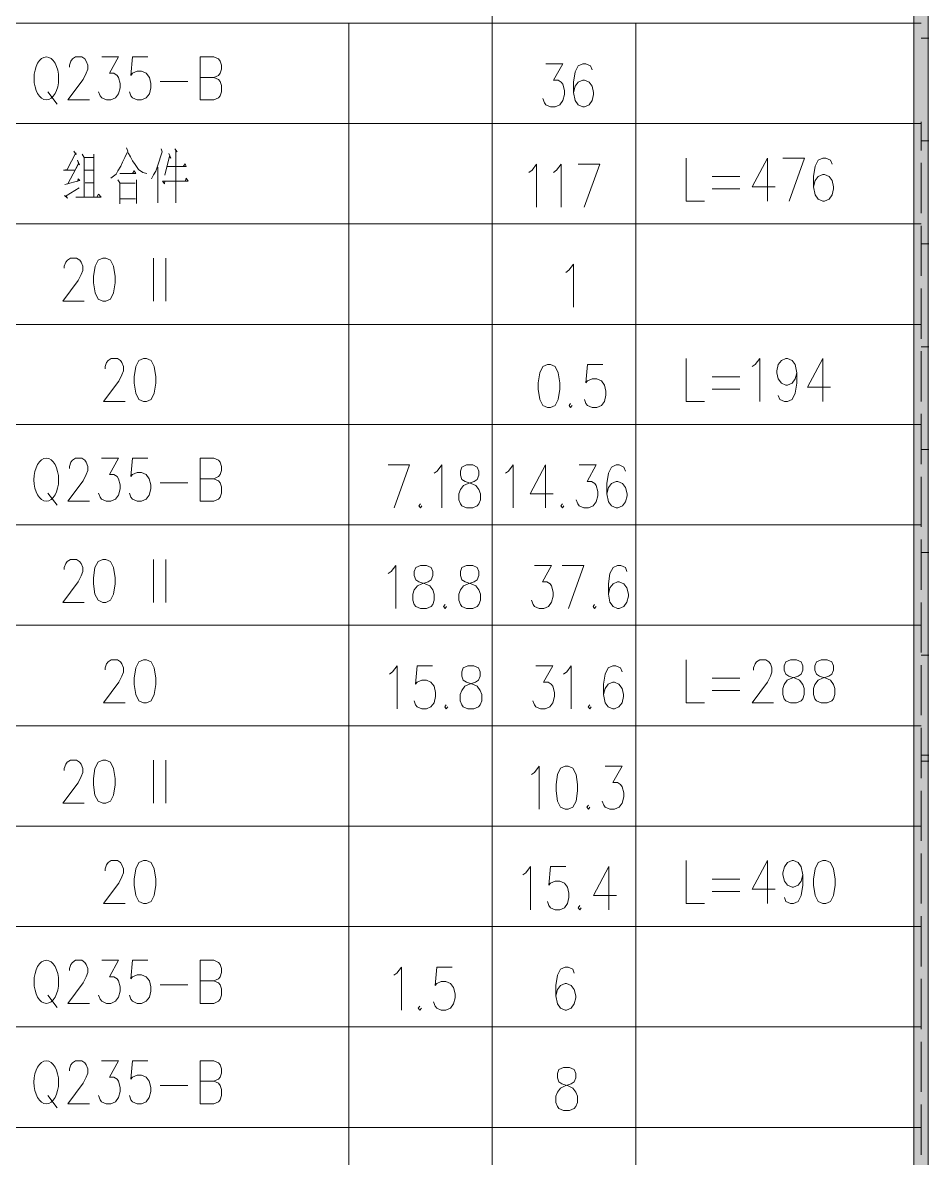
# Model space of a CAD drawing. Header units: millimetres. Extents: x 0 to 829, y 0 to 586.
# Drawn here: x 708.2 to 770, y 81.4 to 159.5 of the extents above; entities that cross this region are included whole.
import ezdxf

# ---------------------------------------------------------------- set-up
doc = ezdxf.new("R2010")
doc.units = ezdxf.units.MM

msp = doc.modelspace()

# ---------------------------------------------------------------- hatches: boundary and pattern name
h = msp.add_hatch(color=0)
h.dxf.hatch_style = 2
h.paths.add_polyline_path([(770.449028, 9.860139), (769.464778, 9.860139), (769.464778, 575.772139), (770.449028, 575.772139)])
h = msp.add_hatch(color=0)
h.dxf.hatch_style = 2
h.paths.add_polyline_path([(769.958667, 108.726111), (769.958667, 109.149444), (819.294639, 109.149444), (819.294639, 108.726111)])

# ---------------------------------------------------------------- linework, layer by layer
at = {"color": 0, "lineweight": 0}
for points in [[(770.449028, 9.860139), (769.464778, 9.860139), (769.464778, 575.772139), (770.449028, 575.772139)], [(713.74, 143.301861), (713.4225, 143.16075), (713.210833, 142.740944), (713.105, 142.035389), (713.105, 141.612056), (713.210833, 140.910028), (713.4225, 140.486694), (713.74, 140.345583), (713.951667, 140.345583), (714.265639, 140.486694), (714.477306, 140.910028), (714.583139, 141.612056), (714.583139, 142.035389), (714.477306, 142.740944), (714.265639, 143.16075), (713.951667, 143.301861)], [(716.541056, 136.401528), (716.227083, 136.260417), (716.015417, 135.840611), (715.909583, 135.135056), (715.909583, 134.711722), (716.015417, 134.009694), (716.227083, 133.586361), (716.541056, 133.44525), (716.752722, 133.44525), (717.070222, 133.586361), (717.281889, 134.009694), (717.387722, 134.711722), (717.387722, 135.135056), (717.281889, 135.840611), (717.070222, 136.260417), (716.752722, 136.401528)], [(744.301139, 135.98525), (743.983639, 135.844139), (743.771972, 135.420806), (743.666139, 134.718778), (743.666139, 134.295444), (743.771972, 133.589889), (743.983639, 133.166556), (744.301139, 133.028972), (744.509278, 133.028972), (744.826778, 133.166556), (745.038444, 133.589889), (745.144278, 134.295444), (745.144278, 134.718778), (745.038444, 135.420806), (744.826778, 135.844139), (744.509278, 135.98525)], [(738.734306, 129.084917), (738.416806, 128.943806), (738.310972, 128.661583), (738.310972, 128.379361), (738.416806, 128.097139), (738.628472, 127.959556), (739.051806, 127.818444), (739.369306, 127.677333), (739.580972, 127.395111), (739.686806, 127.112889), (739.686806, 126.689556), (739.580972, 126.407333), (739.475139, 126.266222), (739.157639, 126.128639), (738.734306, 126.128639), (738.416806, 126.266222), (738.310972, 126.407333), (738.205139, 126.689556), (738.205139, 127.112889), (738.310972, 127.395111), (738.522639, 127.677333), (738.840139, 127.818444), (739.263472, 127.959556), (739.475139, 128.097139), (739.580972, 128.379361), (739.580972, 128.661583), (739.475139, 128.943806), (739.157639, 129.084917)], [(713.736472, 122.600861), (713.418972, 122.45975), (713.207306, 122.039944), (713.101472, 121.334389), (713.101472, 120.911056), (713.207306, 120.209028), (713.418972, 119.785694), (713.736472, 119.644583), (713.948139, 119.644583), (714.265639, 119.785694), (714.477306, 120.209028), (714.583139, 120.911056), (714.583139, 121.334389), (714.477306, 122.039944), (714.265639, 122.45975), (713.948139, 122.600861)], [(735.566361, 122.184583), (735.248861, 122.043472), (735.143028, 121.76125), (735.143028, 121.479028), (735.248861, 121.196806), (735.460528, 121.059222), (735.883861, 120.918111), (736.201361, 120.777), (736.4095, 120.494778), (736.515333, 120.212556), (736.515333, 119.789222), (736.4095, 119.507), (736.303667, 119.365889), (735.989694, 119.224778), (735.566361, 119.224778), (735.248861, 119.365889), (735.143028, 119.507), (735.037194, 119.789222), (735.037194, 120.212556), (735.143028, 120.494778), (735.354694, 120.777), (735.672194, 120.918111), (736.095528, 121.059222), (736.303667, 121.196806), (736.4095, 121.479028), (736.4095, 121.76125), (736.303667, 122.043472), (735.989694, 122.184583)], [(738.734306, 122.184583), (738.416806, 122.043472), (738.310972, 121.76125), (738.310972, 121.479028), (738.416806, 121.196806), (738.628472, 121.059222), (739.051806, 120.918111), (739.369306, 120.777), (739.580972, 120.494778), (739.686806, 120.212556), (739.686806, 119.789222), (739.580972, 119.507), (739.475139, 119.365889), (739.157639, 119.224778), (738.734306, 119.224778), (738.416806, 119.365889), (738.310972, 119.507), (738.205139, 119.789222), (738.205139, 120.212556), (738.310972, 120.494778), (738.522639, 120.777), (738.840139, 120.918111), (739.263472, 121.059222), (739.475139, 121.196806), (739.580972, 121.479028), (739.580972, 121.76125), (739.475139, 122.043472), (739.157639, 122.184583)], [(716.541056, 115.700528), (716.223556, 115.559417), (716.011889, 115.139611), (715.906056, 114.434056), (715.906056, 114.010722), (716.011889, 113.308694), (716.223556, 112.885361), (716.541056, 112.74425), (716.752722, 112.74425), (717.066694, 112.885361), (717.278361, 113.308694), (717.384194, 114.010722), (717.384194, 114.434056), (717.278361, 115.139611), (717.066694, 115.559417), (716.752722, 115.700528)], [(760.984, 115.697), (760.670028, 115.555889), (760.564194, 115.277194), (760.564194, 114.994972), (760.670028, 114.71275), (760.878167, 114.571639), (761.3015, 114.430528), (761.619, 114.289417), (761.830667, 114.010722), (761.932972, 113.7285), (761.932972, 113.305167), (761.830667, 113.026472), (761.724833, 112.885361), (761.407333, 112.74425), (760.984, 112.74425), (760.670028, 112.885361), (760.564194, 113.026472), (760.458361, 113.305167), (760.458361, 113.7285), (760.564194, 114.010722), (760.772333, 114.289417), (761.089833, 114.430528), (761.513167, 114.571639), (761.724833, 114.71275), (761.830667, 114.994972), (761.830667, 115.277194), (761.724833, 115.555889), (761.407333, 115.697)], [(763.093611, 115.697), (762.779639, 115.555889), (762.673806, 115.277194), (762.673806, 114.994972), (762.779639, 114.71275), (762.987778, 114.571639), (763.411111, 114.430528), (763.728611, 114.289417), (763.940278, 114.010722), (764.046111, 113.7285), (764.046111, 113.305167), (763.940278, 113.026472), (763.834444, 112.885361), (763.516944, 112.74425), (763.093611, 112.74425), (762.779639, 112.885361), (762.673806, 113.026472), (762.567972, 113.305167), (762.567972, 113.7285), (762.673806, 114.010722), (762.885472, 114.289417), (763.199444, 114.430528), (763.622778, 114.571639), (763.834444, 114.71275), (763.940278, 114.994972), (763.940278, 115.277194), (763.834444, 115.555889), (763.516944, 115.697)], [(738.826028, 115.28425), (738.508528, 115.143139), (738.402694, 114.860917), (738.402694, 114.578694), (738.508528, 114.296472), (738.720194, 114.155361), (739.14, 114.017778), (739.4575, 113.876667), (739.669167, 113.594444), (739.775, 113.312222), (739.775, 112.888889), (739.669167, 112.606667), (739.563333, 112.465556), (739.245833, 112.324444), (738.826028, 112.324444), (738.508528, 112.465556), (738.402694, 112.606667), (738.296861, 112.888889), (738.296861, 113.312222), (738.402694, 113.594444), (738.614361, 113.876667), (738.931861, 114.017778), (739.351667, 114.155361), (739.563333, 114.296472), (739.669167, 114.578694), (739.669167, 114.860917), (739.563333, 115.143139), (739.245833, 115.28425)], [(713.736472, 108.800194), (713.418972, 108.659083), (713.207306, 108.239278), (713.101472, 107.533722), (713.101472, 107.110389), (713.207306, 106.404833), (713.418972, 105.985028), (713.736472, 105.843917), (713.948139, 105.843917), (714.265639, 105.985028), (714.477306, 106.404833), (714.583139, 107.110389), (714.583139, 107.533722), (714.477306, 108.239278), (714.265639, 108.659083), (713.948139, 108.800194)], [(769.958667, 108.726111), (769.958667, 109.149444), (819.294639, 109.149444), (819.294639, 108.726111)], [(745.518222, 108.383917), (745.200722, 108.242806), (744.989056, 107.819472), (744.883222, 107.117444), (744.883222, 106.694111), (744.989056, 105.988556), (745.200722, 105.565222), (745.518222, 105.424111), (745.726361, 105.424111), (746.043861, 105.565222), (746.255528, 105.988556), (746.361361, 106.694111), (746.361361, 107.117444), (746.255528, 107.819472), (746.043861, 108.242806), (745.726361, 108.383917)], [(716.541056, 101.899861), (716.223556, 101.75875), (716.011889, 101.335417), (715.906056, 100.633389), (715.906056, 100.210056), (716.011889, 99.5045), (716.223556, 99.084694), (716.541056, 98.943583), (716.752722, 98.943583), (717.066694, 99.084694), (717.278361, 99.5045), (717.384194, 100.210056), (717.384194, 100.633389), (717.278361, 101.335417), (717.066694, 101.75875), (716.752722, 101.899861)], [(763.213556, 101.899861), (762.896056, 101.75875), (762.684389, 101.335417), (762.578556, 100.633389), (762.578556, 100.210056), (762.684389, 99.5045), (762.896056, 99.084694), (763.213556, 98.943583), (763.425222, 98.943583), (763.739194, 99.084694), (763.950861, 99.5045), (764.056694, 100.210056), (764.056694, 100.633389), (763.950861, 101.335417), (763.739194, 101.75875), (763.425222, 101.899861)], [(745.398278, 87.679389), (745.080778, 87.541806), (744.974944, 87.259583), (744.974944, 86.977361), (745.080778, 86.695139), (745.292444, 86.554028), (745.71225, 86.412917), (746.02975, 86.271806), (746.241417, 85.989583), (746.34725, 85.710889), (746.34725, 85.287556), (746.241417, 85.005333), (746.135583, 84.864222), (745.818083, 84.723111), (745.398278, 84.723111), (745.080778, 84.864222), (744.974944, 85.005333), (744.869111, 85.287556), (744.869111, 85.710889), (744.974944, 85.989583), (745.186611, 86.271806), (745.504111, 86.412917), (745.923917, 86.554028), (746.135583, 86.695139), (746.241417, 86.977361), (746.241417, 87.259583), (746.135583, 87.541806), (745.818083, 87.679389)]]:
    msp.add_lwpolyline(points, close=True, dxfattribs=at)
for points in [[(740.501722, 21.463), (740.501722, 235.323944)], [(592.493806, 159.4485), (769.958667, 159.4485)], [(730.648639, 10.110611), (730.648639, 159.473194)], [(750.358333, 10.078861), (750.358333, 159.473194)], [(769.958667, 158.421917), (819.294639, 158.421917)], [(711.450472, 156.418139), (711.450472, 156.55925), (711.556306, 156.841472), (711.662139, 156.982583), (711.873806, 157.123694), (712.293611, 157.123694), (712.505278, 156.982583), (712.611111, 156.841472), (712.716944, 156.55925), (712.716944, 156.277028), (712.611111, 155.998333), (712.399444, 155.575), (711.344639, 154.167417), (712.822778, 154.167417)], [(713.669444, 157.123694), (714.830083, 157.123694), (714.195083, 155.998333), (714.512583, 155.998333), (714.72425, 155.857222), (714.830083, 155.716111), (714.935917, 155.292778), (714.935917, 155.010556), (714.830083, 154.587222), (714.618417, 154.305), (714.300917, 154.167417), (713.986944, 154.167417), (713.669444, 154.305), (713.563611, 154.446111), (713.457778, 154.728333)], [(716.837389, 157.123694), (715.782583, 157.123694), (715.67675, 155.857222), (715.782583, 155.998333), (716.096556, 156.135917), (716.414056, 156.135917), (716.731556, 155.998333), (716.943222, 155.716111), (717.049056, 155.292778), (717.049056, 155.010556), (716.943222, 154.587222), (716.731556, 154.305), (716.414056, 154.167417), (716.096556, 154.167417), (715.782583, 154.305), (715.67675, 154.446111), (715.570917, 154.728333)], [(720.428667, 154.167417), (720.428667, 157.123694), (721.381167, 157.123694), (721.695139, 156.982583), (721.800972, 156.841472), (721.906806, 156.55925), (721.906806, 156.277028), (721.800972, 155.998333), (721.695139, 155.857222), (721.381167, 155.716111)], [(744.191778, 156.658028), (745.352417, 156.658028), (744.717417, 155.532667), (745.034917, 155.532667), (745.246583, 155.391556), (745.352417, 155.250444), (745.45825, 154.827111), (745.45825, 154.544889), (745.352417, 154.121556), (745.14075, 153.839333), (744.82325, 153.70175), (744.50575, 153.70175), (744.191778, 153.839333), (744.085944, 153.980444), (743.980111, 154.262667)], [(747.359722, 156.234694), (747.253889, 156.516917), (746.936389, 156.658028), (746.724722, 156.658028), (746.407222, 156.516917), (746.195556, 156.093583), (746.09325, 155.391556), (746.09325, 154.686), (746.195556, 154.121556), (746.407222, 153.839333), (746.724722, 153.70175), (746.830556, 153.70175), (747.148056, 153.839333), (747.359722, 154.121556), (747.465556, 154.544889), (747.465556, 154.686), (747.359722, 155.109333), (747.148056, 155.391556), (746.830556, 155.532667), (746.724722, 155.532667), (746.407222, 155.391556), (746.195556, 155.109333), (746.09325, 154.686)], [(717.684056, 155.433889), (719.585528, 155.433889)], [(720.428667, 155.716111), (721.381167, 155.716111), (721.695139, 155.575), (721.800972, 155.433889), (721.906806, 155.151667), (721.906806, 154.728333), (721.800972, 154.446111), (721.695139, 154.305), (721.381167, 154.167417), (720.428667, 154.167417)], [(709.972333, 154.728333), (710.603806, 153.885194)], [(607.47275, 152.548167), (769.958667, 152.548167)], [(769.958667, 150.703139), (769.958667, 152.654)], [(711.760917, 150.646694), (711.909083, 150.410333), (711.880861, 150.530278), (711.288194, 149.387278), (711.051833, 149.344944), (711.849111, 149.344944), (712.085472, 149.821194), (711.997278, 150.01875), (712.145444, 149.70125), (712.085472, 149.778861), (711.348167, 148.3995), (711.140028, 148.360694), (712.177194, 148.635861), (712.05725, 148.755806), (711.997278, 148.55825)], [(715.369833, 150.883056), (715.458028, 150.646694), (715.253417, 150.212778), (715.10525, 149.898806), (714.985306, 149.623639), (714.777167, 149.306139), (714.66075, 149.069778), (714.304444, 148.794611)], [(717.765194, 150.805444), (717.825167, 150.607889), (717.500611, 149.623639), (717.380667, 149.267333), (717.2325, 149.030972), (717.084333, 148.755806)], [(718.682417, 150.805444), (718.858806, 150.607889), (718.770611, 150.689028), (718.770611, 147.09775)], [(769.958667, 151.35225), (784.535444, 151.35225)], [(712.321833, 150.452667), (712.47, 150.212778), (712.47, 147.454056), (712.47, 150.212778), (713.122639, 150.212778), (713.122639, 150.452667), (713.122639, 147.492861), (711.880861, 147.492861), (713.623583, 147.492861), (713.447194, 147.690417), (713.359, 147.531667)], [(715.489778, 150.530278), (715.637944, 150.255111), (715.782583, 149.976417), (715.9625, 149.740056), (716.198861, 149.387278), (716.495194, 149.189722), (716.759778, 149.108583)], [(718.269667, 150.491472), (718.417833, 150.173972), (718.326111, 150.293917), (718.001556, 148.992167)], [(753.812028, 150.173972), (753.812028, 147.217694), (755.082028, 147.217694)], [(759.410611, 150.173972), (758.355806, 148.201944), (759.939778, 148.201944)], [(759.410611, 150.173972), (759.410611, 147.217694)], [(760.468944, 150.173972), (761.947083, 150.173972), (760.892278, 147.217694)], [(763.848556, 149.750639), (763.742722, 150.032861), (763.425222, 150.173972), (763.213556, 150.173972), (762.899583, 150.032861), (762.687917, 149.613056), (762.582083, 148.9075), (762.582083, 148.201944), (762.687917, 147.641028), (762.899583, 147.358806), (763.213556, 147.217694), (763.319389, 147.217694), (763.636889, 147.358806), (763.848556, 147.641028), (763.954389, 148.060833), (763.954389, 148.201944), (763.848556, 148.625278), (763.636889, 148.9075), (763.319389, 149.048611), (763.213556, 149.048611), (762.899583, 148.9075), (762.687917, 148.625278), (762.582083, 148.201944)], [(769.958667, 146.388667), (769.958667, 149.838833)], [(712.50175, 149.344944), (713.090889, 149.344944)], [(714.925333, 149.108583), (716.022472, 149.108583), (715.902528, 149.306139), (715.782583, 149.108583)], [(717.528833, 149.5425), (717.528833, 147.09775)], [(718.181472, 149.584833), (719.479694, 149.584833), (719.3915, 149.778861), (719.275083, 149.584833)], [(743.024083, 149.19325), (743.232222, 149.334361), (743.549722, 149.757694), (743.549722, 146.797889)], [(744.713889, 149.19325), (744.922028, 149.334361), (745.239528, 149.757694), (745.239528, 146.797889)], [(746.403694, 149.757694), (747.881833, 149.757694), (746.8235, 146.797889)], [(712.529972, 148.480639), (713.150861, 148.480639)], [(714.777167, 148.674667), (714.925333, 148.480639), (714.925333, 147.020139)], [(714.897111, 148.438306), (715.9625, 148.438306)], [(716.050694, 148.674667), (716.050694, 147.058944)], [(718.001556, 148.597056), (717.973333, 148.3995), (717.853389, 148.597056), (719.599639, 148.597056), (719.479694, 148.794611), (719.42325, 148.635861)], [(755.607667, 148.9075), (757.509139, 148.9075)], [(711.111806, 147.612806), (711.316417, 147.41525), (711.228222, 147.570472), (712.117222, 148.124333)], [(755.607667, 148.060833), (757.509139, 148.060833)], [(714.897111, 147.376444), (715.990722, 147.376444)], [(592.493806, 145.644306), (769.958667, 145.644306)], [(592.493806, 145.644306), (769.958667, 145.644306)], [(769.958667, 142.074194), (769.958667, 145.527889)], [(769.958667, 144.282583), (784.535444, 144.282583)], [(711.097694, 142.599833), (711.097694, 142.740944), (711.203528, 143.019639), (711.309361, 143.16075), (711.521028, 143.301861), (711.944361, 143.301861), (712.156028, 143.16075), (712.261861, 143.019639), (712.364167, 142.740944), (712.364167, 142.458722), (712.261861, 142.1765), (712.050194, 141.753167), (710.991861, 140.345583), (712.47, 140.345583)], [(717.225444, 140.345583), (717.225444, 143.301861)], [(718.068583, 140.345583), (718.068583, 143.301861)], [(745.560556, 142.321139), (745.768694, 142.46225), (746.086194, 142.885583), (746.086194, 139.929306)], [(769.958667, 137.76325), (769.958667, 141.213417)], [(607.47275, 138.743972), (769.958667, 138.743972)], [(769.958667, 137.212917), (819.294639, 137.212917)], [(769.958667, 133.448778), (769.958667, 136.898944)], [(713.902278, 135.6995), (713.902278, 135.840611), (714.008111, 136.119306), (714.113944, 136.260417), (714.325611, 136.401528), (714.745417, 136.401528), (714.957083, 136.260417), (715.062917, 136.119306), (715.16875, 135.840611), (715.16875, 135.558389), (715.062917, 135.276167), (714.85125, 134.852833), (713.796444, 133.44525), (715.274583, 133.44525)], [(748.104083, 135.98525), (747.04575, 135.98525), (746.939917, 134.718778), (747.04575, 134.859889), (747.36325, 134.997472), (747.68075, 134.997472), (747.99825, 134.859889), (748.206389, 134.577667), (748.312222, 134.154333), (748.312222, 133.872111), (748.206389, 133.448778), (747.99825, 133.166556), (747.68075, 133.028972), (747.36325, 133.028972), (747.04575, 133.166556), (746.939917, 133.307667), (746.834083, 133.589889)], [(753.812028, 136.401528), (753.812028, 133.44525), (755.082028, 133.44525)], [(758.355806, 135.840611), (758.567472, 135.981722), (758.884972, 136.401528), (758.884972, 133.44525)], [(761.417917, 135.417278), (761.312083, 134.993944), (761.103944, 134.711722), (760.786444, 134.570611), (760.680611, 134.570611), (760.363111, 134.711722), (760.151444, 134.993944), (760.045611, 135.417278), (760.045611, 135.558389), (760.151444, 135.981722), (760.363111, 136.260417), (760.680611, 136.401528), (760.786444, 136.401528), (761.103944, 136.260417), (761.312083, 135.981722), (761.417917, 135.417278), (761.417917, 134.711722), (761.312083, 134.009694), (761.103944, 133.586361), (760.786444, 133.44525), (760.574778, 133.44525), (760.257278, 133.586361), (760.151444, 133.868583)], [(763.213556, 136.401528), (762.15875, 134.4295), (763.742722, 134.4295)], [(763.213556, 136.401528), (763.213556, 133.44525)], [(755.607667, 135.135056), (757.509139, 135.135056)], [(755.607667, 134.288389), (757.509139, 134.288389)], [(745.885111, 133.307667), (745.779278, 133.166556), (745.885111, 133.028972), (745.990944, 133.166556)], [(592.493806, 131.875389), (769.958667, 131.875389)], [(607.47275, 131.875389), (769.958667, 131.875389)], [(769.958667, 129.134306), (769.958667, 132.588)], [(711.446944, 128.845028), (711.446944, 128.986139), (711.552778, 129.268361), (711.658611, 129.409472), (711.870278, 129.550583), (712.293611, 129.550583), (712.505278, 129.409472), (712.611111, 129.268361), (712.713417, 128.986139), (712.713417, 128.703917), (712.611111, 128.425222), (712.399444, 128.001889), (711.341111, 126.594306), (712.81925, 126.594306)], [(713.665917, 129.550583), (714.826556, 129.550583), (714.195083, 128.425222), (714.509056, 128.425222), (714.720722, 128.284111), (714.826556, 128.143), (714.932389, 127.719667), (714.932389, 127.437444), (714.826556, 127.014111), (714.614889, 126.731889), (714.300917, 126.594306), (713.983417, 126.594306), (713.665917, 126.731889), (713.560083, 126.873), (713.45425, 127.155222)], [(716.833861, 129.550583), (715.779056, 129.550583), (715.673222, 128.284111), (715.779056, 128.425222), (716.096556, 128.562806), (716.410528, 128.562806), (716.728028, 128.425222), (716.939694, 128.143), (717.045528, 127.719667), (717.045528, 127.437444), (716.939694, 127.014111), (716.728028, 126.731889), (716.410528, 126.594306), (716.096556, 126.594306), (715.779056, 126.731889), (715.673222, 126.873), (715.567389, 127.155222)], [(720.425139, 126.594306), (720.425139, 129.550583), (721.377639, 129.550583), (721.695139, 129.409472), (721.800972, 129.268361), (721.906806, 128.986139), (721.906806, 128.703917), (721.800972, 128.425222), (721.695139, 128.284111), (721.377639, 128.143)], [(769.958667, 130.146778), (819.294639, 130.146778)], [(733.347389, 129.084917), (734.825528, 129.084917), (733.770722, 126.128639)], [(736.515333, 128.520472), (736.727, 128.661583), (737.0445, 129.084917), (737.0445, 126.128639)], [(741.411889, 128.520472), (741.623556, 128.661583), (741.941056, 129.084917), (741.941056, 126.128639)], [(744.160028, 129.084917), (743.101694, 127.112889), (744.685667, 127.112889)], [(744.160028, 129.084917), (744.160028, 126.128639)], [(746.481306, 129.084917), (747.645472, 129.084917), (747.010472, 127.959556), (747.327972, 127.959556), (747.539639, 127.818444), (747.645472, 127.677333), (747.751306, 127.254), (747.751306, 126.971778), (747.645472, 126.548444), (747.433806, 126.266222), (747.116306, 126.128639), (746.798806, 126.128639), (746.481306, 126.266222), (746.379, 126.407333), (746.273167, 126.689556)], [(749.652778, 128.661583), (749.546944, 128.943806), (749.229444, 129.084917), (749.017778, 129.084917), (748.700278, 128.943806), (748.488611, 128.520472), (748.382778, 127.818444), (748.382778, 127.112889), (748.488611, 126.548444), (748.700278, 126.266222), (749.017778, 126.128639), (749.123611, 126.128639), (749.441111, 126.266222), (749.652778, 126.548444), (749.758611, 126.971778), (749.758611, 127.112889), (749.652778, 127.536222), (749.441111, 127.818444), (749.123611, 127.959556), (749.017778, 127.959556), (748.700278, 127.818444), (748.488611, 127.536222), (748.382778, 127.112889)], [(720.425139, 128.143), (721.377639, 128.143), (721.695139, 128.001889), (721.800972, 127.860778), (721.906806, 127.578556), (721.906806, 127.155222), (721.800972, 126.873), (721.695139, 126.731889), (721.377639, 126.594306), (720.425139, 126.594306)], [(769.958667, 124.823361), (769.958667, 128.273528)], [(717.680528, 127.860778), (719.582, 127.860778)], [(709.968806, 127.155222), (710.603806, 126.312083)], [(735.566361, 126.407333), (735.460528, 126.266222), (735.566361, 126.128639), (735.672194, 126.266222)], [(745.320667, 126.407333), (745.214833, 126.266222), (745.320667, 126.128639), (745.4265, 126.266222)], [(607.47275, 124.975056), (769.958667, 124.975056)], [(769.958667, 120.508889), (769.958667, 123.959056)], [(711.094167, 121.898833), (711.094167, 122.039944), (711.2, 122.318639), (711.305833, 122.45975), (711.5175, 122.600861), (711.940833, 122.600861), (712.1525, 122.45975), (712.258333, 122.318639), (712.364167, 122.039944), (712.364167, 121.757722), (712.258333, 121.4755), (712.046667, 121.052167), (710.988333, 119.644583), (712.47, 119.644583)], [(717.221917, 119.644583), (717.221917, 122.600861)], [(718.068583, 119.644583), (718.068583, 122.600861)], [(769.958667, 123.077111), (784.535444, 123.077111)], [(733.347389, 121.620139), (733.559056, 121.76125), (733.876556, 122.184583), (733.876556, 119.224778)], [(743.412139, 122.184583), (744.576306, 122.184583), (743.941306, 121.059222), (744.258806, 121.059222), (744.470472, 120.918111), (744.576306, 120.777), (744.682139, 120.353667), (744.682139, 120.071444), (744.576306, 119.648111), (744.364639, 119.365889), (744.047139, 119.224778), (743.729639, 119.224778), (743.412139, 119.365889), (743.306306, 119.507), (743.200472, 119.789222)], [(745.313611, 122.184583), (746.79175, 122.184583), (745.736944, 119.224778)], [(749.751556, 121.76125), (749.645722, 122.043472), (749.328222, 122.184583), (749.116556, 122.184583), (748.799056, 122.043472), (748.587389, 121.620139), (748.485083, 120.918111), (748.485083, 120.212556), (748.587389, 119.648111), (748.799056, 119.365889), (749.116556, 119.224778), (749.222389, 119.224778), (749.539889, 119.365889), (749.751556, 119.648111), (749.857389, 120.071444), (749.857389, 120.212556), (749.751556, 120.635889), (749.539889, 120.918111), (749.222389, 121.059222), (749.116556, 121.059222), (748.799056, 120.918111), (748.587389, 120.635889), (748.485083, 120.212556)], [(737.256167, 119.507), (737.150333, 119.365889), (737.256167, 119.224778), (737.362, 119.365889)], [(747.532583, 119.507), (747.42675, 119.365889), (747.532583, 119.224778), (747.638417, 119.365889)], [(769.958667, 116.194417), (769.958667, 119.644583)], [(607.47275, 118.074722), (769.958667, 118.074722)], [(713.89875, 114.9985), (713.89875, 115.139611), (714.004583, 115.418306), (714.110417, 115.559417), (714.322083, 115.700528), (714.745417, 115.700528), (714.957083, 115.559417), (715.059389, 115.418306), (715.165222, 115.139611), (715.165222, 114.857389), (715.059389, 114.575167), (714.85125, 114.151833), (713.792917, 112.74425), (715.271056, 112.74425)], [(753.812028, 115.697), (753.812028, 112.74425), (755.0785, 112.74425)], [(758.454583, 114.994972), (758.454583, 115.136083), (758.556889, 115.414778), (758.662722, 115.555889), (758.874389, 115.697), (759.297722, 115.697), (759.509389, 115.555889), (759.611694, 115.414778), (759.717528, 115.136083), (759.717528, 114.853861), (759.611694, 114.571639), (759.403556, 114.151833), (758.34875, 112.74425), (759.823361, 112.74425)], [(769.958667, 116.007444), (819.294639, 116.007444)], [(733.435583, 114.719806), (733.64725, 114.860917), (733.96475, 115.28425), (733.96475, 112.324444)], [(736.395389, 115.28425), (735.337056, 115.28425), (735.23475, 114.017778), (735.337056, 114.155361), (735.654556, 114.296472), (735.972056, 114.296472), (736.289556, 114.155361), (736.501222, 113.876667), (736.607056, 113.453333), (736.607056, 113.171111), (736.501222, 112.747778), (736.289556, 112.465556), (735.972056, 112.324444), (735.654556, 112.324444), (735.337056, 112.465556), (735.23475, 112.606667), (735.128917, 112.888889)], [(743.503861, 115.28425), (744.6645, 115.28425), (744.0295, 114.155361), (744.347, 114.155361), (744.558667, 114.017778), (744.6645, 113.876667), (744.770333, 113.453333), (744.770333, 113.171111), (744.6645, 112.747778), (744.452833, 112.465556), (744.135333, 112.324444), (743.821361, 112.324444), (743.503861, 112.465556), (743.398028, 112.606667), (743.292194, 112.888889)], [(745.405333, 114.719806), (745.617, 114.860917), (745.930972, 115.28425), (745.930972, 112.324444)], [(749.416417, 114.860917), (749.314111, 115.143139), (748.996611, 115.28425), (748.784944, 115.28425), (748.467444, 115.143139), (748.255778, 114.719806), (748.149944, 114.017778), (748.149944, 113.312222), (748.255778, 112.747778), (748.467444, 112.465556), (748.784944, 112.324444), (748.890778, 112.324444), (749.208278, 112.465556), (749.416417, 112.747778), (749.52225, 113.171111), (749.52225, 113.312222), (749.416417, 113.735556), (749.208278, 114.017778), (748.890778, 114.155361), (748.784944, 114.155361), (748.467444, 114.017778), (748.255778, 113.735556), (748.149944, 113.312222)], [(769.958667, 111.883472), (769.958667, 115.333639)], [(755.604139, 114.430528), (757.502083, 114.430528)], [(755.604139, 113.587389), (757.502083, 113.587389)], [(737.344361, 112.606667), (737.238528, 112.465556), (737.344361, 112.324444), (737.450194, 112.465556)], [(747.200972, 112.606667), (747.095139, 112.465556), (747.200972, 112.324444), (747.306806, 112.465556)], [(592.493806, 111.170861), (769.958667, 111.170861)], [(769.958667, 107.569), (769.958667, 111.019167)], [(711.094167, 108.098167), (711.094167, 108.239278), (711.2, 108.517972), (711.305833, 108.659083), (711.5175, 108.800194), (711.940833, 108.800194), (712.1525, 108.659083), (712.258333, 108.517972), (712.364167, 108.239278), (712.364167, 107.957056), (712.258333, 107.674833), (712.046667, 107.2515), (710.988333, 105.843917), (712.47, 105.843917)], [(717.221917, 105.843917), (717.221917, 108.800194)], [(718.068583, 105.843917), (718.068583, 108.800194)], [(743.193417, 107.819472), (743.405083, 107.960583), (743.722583, 108.383917), (743.722583, 105.424111)], [(748.262833, 108.383917), (749.423472, 108.383917), (748.792, 107.255028), (749.1095, 107.255028), (749.321167, 107.117444), (749.423472, 106.976333), (749.529306, 106.553), (749.529306, 106.270778), (749.423472, 105.847444), (749.215333, 105.565222), (748.897833, 105.424111), (748.580333, 105.424111), (748.262833, 105.565222), (748.157, 105.706333), (748.051167, 105.988556)], [(769.958667, 103.254528), (769.958667, 106.704694)], [(747.102194, 105.706333), (746.996361, 105.565222), (747.102194, 105.424111), (747.208028, 105.565222)], [(607.47275, 104.270528), (769.958667, 104.270528)], [(769.958667, 98.943583), (769.958667, 102.39375)], [(713.89875, 101.197833), (713.89875, 101.335417), (714.004583, 101.617639), (714.110417, 101.75875), (714.322083, 101.899861), (714.745417, 101.899861), (714.957083, 101.75875), (715.059389, 101.617639), (715.165222, 101.335417), (715.165222, 101.056722), (715.059389, 100.7745), (714.85125, 100.351167), (713.792917, 98.943583), (715.271056, 98.943583)], [(742.60075, 100.919139), (742.812417, 101.06025), (743.129917, 101.483583), (743.129917, 98.523778)], [(745.560556, 101.483583), (744.502222, 101.483583), (744.396389, 100.213583), (744.502222, 100.354694), (744.819722, 100.495806), (745.137222, 100.495806), (745.454722, 100.354694), (745.666389, 100.076), (745.768694, 99.652667), (745.768694, 99.370444), (745.666389, 98.947111), (745.454722, 98.664889), (745.137222, 98.523778), (744.819722, 98.523778), (744.502222, 98.664889), (744.396389, 98.806), (744.290556, 99.088222)], [(748.516833, 101.483583), (747.462028, 99.511556), (749.046, 99.511556)], [(748.516833, 101.483583), (748.516833, 98.523778)], [(753.812028, 101.899861), (753.812028, 98.943583), (755.0785, 98.943583)], [(759.410611, 101.899861), (758.352278, 99.927833), (759.93625, 99.927833)], [(759.410611, 101.899861), (759.410611, 98.943583)], [(761.837722, 100.915611), (761.731889, 100.492278), (761.52375, 100.210056), (761.20625, 100.068944), (761.100417, 100.068944), (760.782917, 100.210056), (760.57125, 100.492278), (760.465417, 100.915611), (760.465417, 101.056722), (760.57125, 101.476528), (760.782917, 101.75875), (761.100417, 101.899861), (761.20625, 101.899861), (761.52375, 101.75875), (761.731889, 101.476528), (761.837722, 100.915611), (761.837722, 100.210056), (761.731889, 99.5045), (761.52375, 99.084694), (761.20625, 98.943583), (760.994583, 98.943583), (760.677083, 99.084694), (760.57125, 99.366917)], [(755.607667, 100.633389), (757.509139, 100.633389)], [(755.607667, 99.786722), (757.509139, 99.786722)], [(746.509528, 98.806), (746.403694, 98.664889), (746.509528, 98.523778), (746.615361, 98.664889)], [(769.958667, 94.629111), (769.958667, 98.079278)], [(592.493806, 97.370194), (769.958667, 97.370194)], [(711.450472, 94.343361), (711.450472, 94.484472), (711.556306, 94.766694), (711.662139, 94.907806), (711.873806, 95.048917), (712.293611, 95.048917), (712.505278, 94.907806), (712.611111, 94.766694), (712.716944, 94.484472), (712.716944, 94.20225), (712.611111, 93.920028), (712.399444, 93.500222), (711.344639, 92.089111), (712.822778, 92.089111)], [(713.669444, 95.048917), (714.830083, 95.048917), (714.195083, 93.920028), (714.512583, 93.920028), (714.72425, 93.778917), (714.830083, 93.641333), (714.935917, 93.218), (714.935917, 92.935778), (714.830083, 92.512444), (714.618417, 92.230222), (714.300917, 92.089111), (713.986944, 92.089111), (713.669444, 92.230222), (713.563611, 92.371333), (713.457778, 92.653556)], [(716.837389, 95.048917), (715.782583, 95.048917), (715.67675, 93.778917), (715.782583, 93.920028), (716.096556, 94.061139), (716.414056, 94.061139), (716.731556, 93.920028), (716.943222, 93.641333), (717.049056, 93.218), (717.049056, 92.935778), (716.943222, 92.512444), (716.731556, 92.230222), (716.414056, 92.089111), (716.096556, 92.089111), (715.782583, 92.230222), (715.67675, 92.371333), (715.570917, 92.653556)], [(720.428667, 92.089111), (720.428667, 95.048917), (721.381167, 95.048917), (721.695139, 94.907806), (721.800972, 94.766694), (721.906806, 94.484472), (721.906806, 94.20225), (721.800972, 93.920028), (721.695139, 93.778917), (721.381167, 93.641333)], [(733.728389, 94.018806), (733.940056, 94.159917), (734.257556, 94.58325), (734.257556, 91.623444)], [(737.743, 94.58325), (736.684667, 94.58325), (736.578833, 93.31325), (736.684667, 93.454361), (737.002167, 93.595472), (737.319667, 93.595472), (737.637167, 93.454361), (737.848833, 93.175667), (737.954667, 92.752333), (737.954667, 92.470111), (737.848833, 92.046778), (737.637167, 91.764556), (737.319667, 91.623444), (737.002167, 91.623444), (736.684667, 91.764556), (736.578833, 91.905667), (736.473, 92.187889)], [(746.135583, 94.159917), (746.02975, 94.442139), (745.71225, 94.58325), (745.504111, 94.58325), (745.186611, 94.442139), (744.974944, 94.018806), (744.869111, 93.31325), (744.869111, 92.611222), (744.974944, 92.046778), (745.186611, 91.764556), (745.504111, 91.623444), (745.609944, 91.623444), (745.923917, 91.764556), (746.135583, 92.046778), (746.241417, 92.470111), (746.241417, 92.611222), (746.135583, 93.034556), (745.923917, 93.31325), (745.609944, 93.454361), (745.504111, 93.454361), (745.186611, 93.31325), (744.974944, 93.034556), (744.869111, 92.611222)], [(720.428667, 93.641333), (721.381167, 93.641333), (721.695139, 93.500222), (721.800972, 93.359111), (721.906806, 93.076889), (721.906806, 92.653556), (721.800972, 92.371333), (721.695139, 92.230222), (721.381167, 92.089111), (720.428667, 92.089111)], [(769.958667, 90.314639), (769.958667, 93.764806)], [(717.684056, 93.359111), (719.585528, 93.359111)], [(709.972333, 92.653556), (710.603806, 91.810417)], [(735.524028, 91.905667), (735.418194, 91.764556), (735.524028, 91.623444), (735.629861, 91.764556)], [(607.47275, 90.469861), (769.958667, 90.469861)], [(769.958667, 86.000167), (769.958667, 89.453861)], [(711.446944, 87.443028), (711.446944, 87.584139), (711.552778, 87.866361), (711.658611, 88.007472), (711.870278, 88.145056), (712.293611, 88.145056), (712.505278, 88.007472), (712.611111, 87.866361), (712.713417, 87.584139), (712.713417, 87.301917), (712.611111, 87.019694), (712.399444, 86.596361), (711.341111, 85.188778), (712.81925, 85.188778)], [(713.665917, 88.145056), (714.826556, 88.145056), (714.195083, 87.019694), (714.509056, 87.019694), (714.720722, 86.878583), (714.826556, 86.737472), (714.932389, 86.314139), (714.932389, 86.035444), (714.826556, 85.612111), (714.614889, 85.329889), (714.300917, 85.188778), (713.983417, 85.188778), (713.665917, 85.329889), (713.560083, 85.471), (713.45425, 85.753222)], [(716.833861, 88.145056), (715.779056, 88.145056), (715.673222, 86.878583), (715.779056, 87.019694), (716.096556, 87.160806), (716.410528, 87.160806), (716.728028, 87.019694), (716.939694, 86.737472), (717.045528, 86.314139), (717.045528, 86.035444), (716.939694, 85.612111), (716.728028, 85.329889), (716.410528, 85.188778), (716.096556, 85.188778), (715.779056, 85.329889), (715.673222, 85.471), (715.567389, 85.753222)], [(720.425139, 85.188778), (720.425139, 88.145056), (721.377639, 88.145056), (721.695139, 88.007472), (721.800972, 87.866361), (721.906806, 87.584139), (721.906806, 87.301917), (721.800972, 87.019694), (721.695139, 86.878583), (721.377639, 86.737472)], [(720.425139, 86.737472), (721.377639, 86.737472), (721.695139, 86.596361), (721.800972, 86.45525), (721.906806, 86.176556), (721.906806, 85.753222), (721.800972, 85.471), (721.695139, 85.329889), (721.377639, 85.188778), (720.425139, 85.188778)], [(717.680528, 86.45525), (719.582, 86.45525)], [(709.968806, 85.753222), (710.603806, 84.906556)], [(769.958667, 81.689222), (769.958667, 85.139389)], [(607.47275, 83.569528), (769.958667, 83.569528)]]:
    msp.add_lwpolyline(points, dxfattribs=at)
for centre, major_axis, ratio in [((709.864736, 155.645556), (0, 1.478139), 0.571599), ((709.862972, 128.072444), (0, 1.478139), 0.572792), ((709.864736, 93.569014), (0, 1.479903), 0.570918), ((709.862972, 86.666917), (0, 1.478139), 0.572792)]:
    msp.add_ellipse(centre, major_axis=major_axis, ratio=ratio, start_param=0, end_param=6.283185, dxfattribs=at)

doc.saveas('drawing.dxf')
